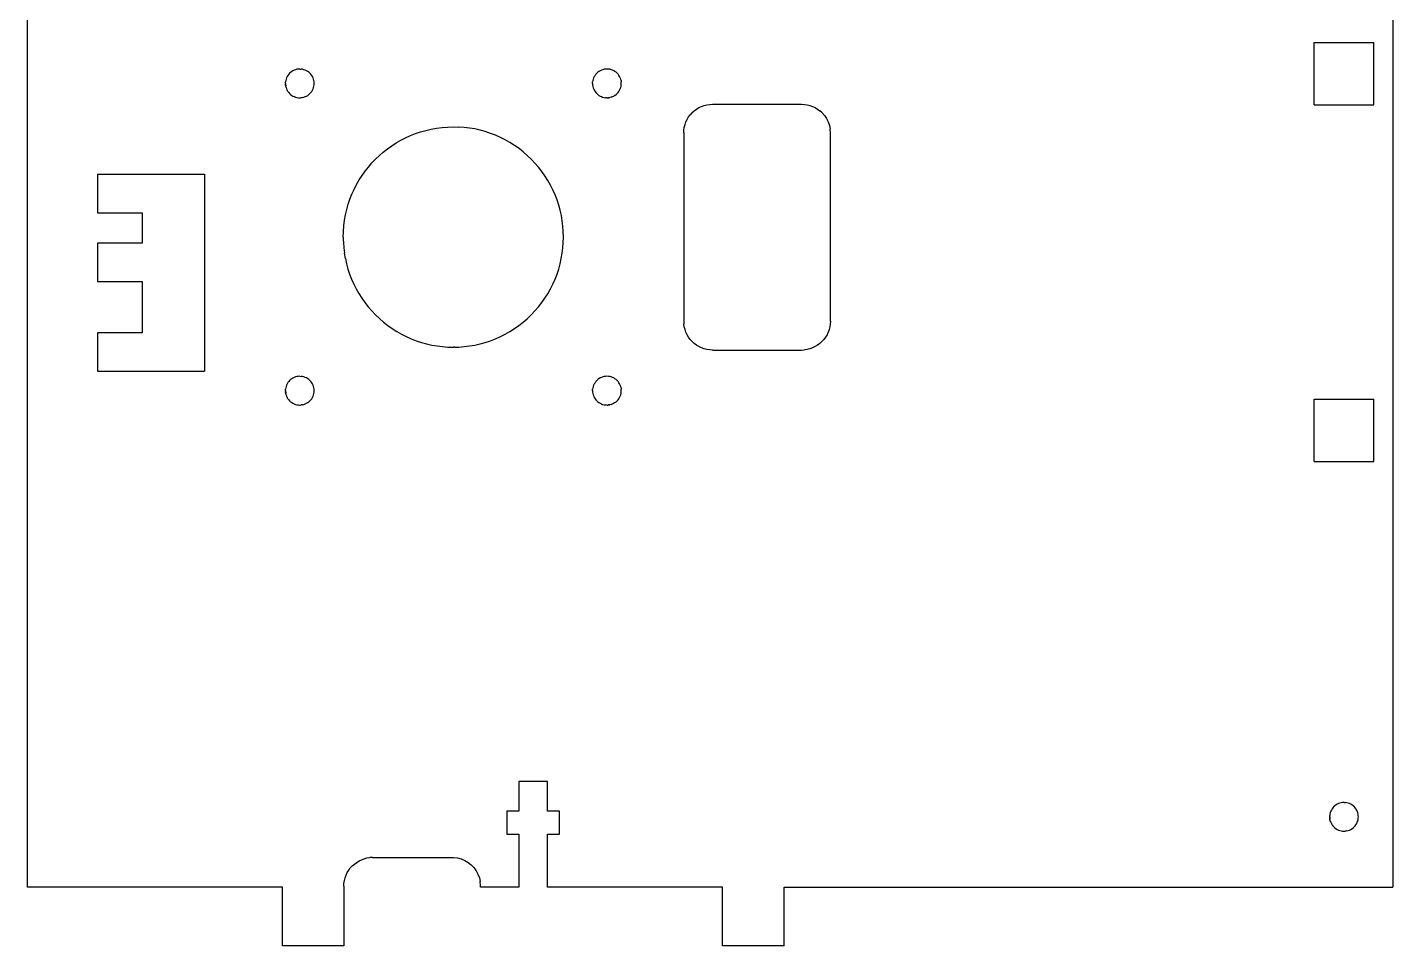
# Model space of a CAD drawing. Header units: millimetres. Extents: x -794 to 1477, y -521 to -225.
# Drawn here: x -792.8 to -655, y -416.6 to -324 of the extents above; entities that cross this region are included whole.
import ezdxf

# ---------------------------------------------------------------- set-up
doc = ezdxf.new("R2010")
doc.units = ezdxf.units.MM
doc.linetypes.add('HIDDEN', pattern=[9.525, 6.35, -3.175])
doc.layers.get('0').update_dxf_attribs({"color": 253, "lineweight": 70, "true_color": 0x8faf8f})
doc.layers.add('Hidden', color=98, linetype='Continuous', lineweight=70, true_color=0x054805)

msp = doc.modelspace()

# ---------------------------------------------------------------- linework, layer by layer
at = {"color": 98, "lineweight": -3, "true_color": 0x054805}
for p, q in [((-792.78, -410.74), (-792.78, -281.55)), ((-655.01, -281.55), (-655.01, -410.74)), ((-662.92, -331.79), (-662.92, -325.5)), ((-662.92, -325.5), (-656.92, -325.5)), ((-656.92, -331.8), (-656.92, -325.5)), ((-766.68, -329.21), (-766.71, -329.35)), ((-766.63, -329.08), (-766.68, -329.21)), ((-766.57, -328.95), (-766.63, -329.08)), ((-766.49, -328.83), (-766.57, -328.95)), ((-766.41, -328.72), (-766.49, -328.83)), ((-766.32, -328.62), (-766.41, -328.72)), ((-766.21, -328.53), (-766.32, -328.62)), ((-766.1, -328.44), (-766.21, -328.53)), ((-765.98, -328.37), (-766.1, -328.44)), ((-765.86, -328.31), (-765.98, -328.37)), ((-765.72, -328.26), (-765.86, -328.31)), ((-765.58, -328.22), (-765.72, -328.26)), ((-765.44, -328.2), (-765.58, -328.22)), ((-765.29, -328.19), (-765.44, -328.2)), ((-765.29, -328.19), (-765.15, -328.2)), ((-765.01, -328.22), (-765.15, -328.2)), ((-764.87, -328.26), (-765.01, -328.22)), ((-764.74, -328.3), (-764.87, -328.26)), ((-764.61, -328.37), (-764.74, -328.3)), ((-764.49, -328.44), (-764.61, -328.37)), ((-764.37, -328.52), (-764.49, -328.44)), ((-764.27, -328.62), (-764.37, -328.52)), ((-764.17, -328.72), (-764.27, -328.62)), ((-764.09, -328.84), (-764.17, -328.72)), ((-764.01, -328.96), (-764.09, -328.84)), ((-763.95, -329.09), (-764.01, -328.96)), ((-763.9, -329.22), (-763.95, -329.09)), ((-763.87, -329.36), (-763.9, -329.22)), ((-735.68, -329.22), (-735.72, -329.36)), ((-735.64, -329.09), (-735.68, -329.22)), ((-735.57, -328.96), (-735.64, -329.09)), ((-735.5, -328.84), (-735.57, -328.96)), ((-735.42, -328.72), (-735.5, -328.84)), ((-735.32, -328.62), (-735.42, -328.72)), ((-735.22, -328.52), (-735.32, -328.62)), ((-735.1, -328.44), (-735.22, -328.52)), ((-734.98, -328.37), (-735.1, -328.44)), ((-734.85, -328.3), (-734.98, -328.37)), ((-734.72, -328.26), (-734.85, -328.3)), ((-734.58, -328.22), (-734.72, -328.26)), ((-734.44, -328.2), (-734.58, -328.22)), ((-734.3, -328.19), (-734.44, -328.2)), ((-734.15, -328.2), (-734.3, -328.19)), ((-734.01, -328.22), (-734.15, -328.2)), ((-733.87, -328.26), (-734.01, -328.22)), ((-733.74, -328.3), (-733.87, -328.26)), ((-733.61, -328.37), (-733.74, -328.3)), ((-733.49, -328.44), (-733.61, -328.37)), ((-733.38, -328.52), (-733.49, -328.44)), ((-733.27, -328.62), (-733.38, -328.52)), ((-733.17, -328.72), (-733.27, -328.62)), ((-733.09, -328.84), (-733.17, -328.72)), ((-733.02, -328.96), (-733.09, -328.84)), ((-732.96, -329.09), (-733.02, -328.96)), ((-732.91, -329.22), (-732.96, -329.09)), ((-732.87, -329.36), (-732.91, -329.22)), ((-766.74, -329.64), (-766.73, -329.5)), ((-766.74, -329.64), (-766.71, -329.93)), ((-766.71, -329.35), (-766.73, -329.5)), ((-766.68, -330.07), (-766.71, -329.93)), ((-766.68, -330.07), (-766.63, -330.2)), ((-766.63, -330.2), (-766.57, -330.33)), ((-766.5, -330.45), (-766.57, -330.33)), ((-766.5, -330.45), (-766.41, -330.56)), ((-766.41, -330.56), (-766.32, -330.67)), ((-764.27, -330.67), (-764.17, -330.56)), ((-764.17, -330.56), (-764.09, -330.45)), ((-764.09, -330.45), (-764.01, -330.33)), ((-764.01, -330.33), (-763.95, -330.2)), ((-763.95, -330.2), (-763.9, -330.07)), ((-763.9, -330.07), (-763.87, -329.93)), ((-763.85, -329.5), (-763.87, -329.36)), ((-763.87, -329.93), (-763.85, -329.79)), ((-763.84, -329.64), (-763.85, -329.5)), ((-763.85, -329.79), (-763.84, -329.64)), ((-735.75, -329.64), (-735.74, -329.5)), ((-735.75, -329.64), (-735.74, -329.79)), ((-735.72, -329.36), (-735.74, -329.5)), ((-735.74, -329.79), (-735.72, -329.94)), ((-735.72, -329.94), (-735.68, -330.08)), ((-735.68, -330.08), (-735.63, -330.21)), ((-735.63, -330.21), (-735.57, -330.34)), ((-735.57, -330.34), (-735.5, -330.46)), ((-735.5, -330.46), (-735.41, -330.57)), ((-735.41, -330.57), (-735.32, -330.67)), ((-733.27, -330.67), (-733.17, -330.56)), ((-733.17, -330.56), (-733.09, -330.45)), ((-733.09, -330.45), (-733.02, -330.33)), ((-733.02, -330.33), (-732.96, -330.2)), ((-732.96, -330.2), (-732.91, -330.07)), ((-732.91, -330.07), (-732.87, -329.93)), ((-732.87, -329.36), (-732.85, -329.5)), ((-732.87, -329.93), (-732.85, -329.79)), ((-732.85, -329.57), (-732.85, -329.5)), ((-732.85, -329.61), (-732.85, -329.57)), ((-732.85, -329.63), (-732.85, -329.61)), ((-732.85, -329.79), (-732.85, -329.64)), ((-766.32, -330.67), (-766.21, -330.76)), ((-766.21, -330.76), (-766.1, -330.85)), ((-766.1, -330.85), (-765.98, -330.92)), ((-765.98, -330.92), (-765.85, -330.98)), ((-765.85, -330.98), (-765.71, -331.03)), ((-765.71, -331.03), (-765.58, -331.07)), ((-765.58, -331.07), (-765.43, -331.09)), ((-765.43, -331.09), (-765.29, -331.09)), ((-765.27, -331.09), (-765.26, -331.09)), ((-765.26, -331.09), (-765.22, -331.09)), ((-765.22, -331.09), (-765.15, -331.09)), ((-765.01, -331.07), (-765.15, -331.09)), ((-765.01, -331.07), (-764.87, -331.03)), ((-764.87, -331.03), (-764.74, -330.98)), ((-764.74, -330.98), (-764.61, -330.92)), ((-764.61, -330.92), (-764.49, -330.85)), ((-764.49, -330.85), (-764.37, -330.77)), ((-764.37, -330.77), (-764.27, -330.67)), ((-735.32, -330.67), (-735.22, -330.76)), ((-735.22, -330.76), (-735.11, -330.85)), ((-735.11, -330.85), (-734.99, -330.92)), ((-734.99, -330.92), (-734.86, -330.98)), ((-734.86, -330.98), (-734.73, -331.03)), ((-734.73, -331.03), (-734.59, -331.06)), ((-734.59, -331.06), (-734.44, -331.09)), ((-734.3, -331.09), (-734.44, -331.09)), ((-734.3, -331.09), (-734.01, -331.07)), ((-733.87, -331.03), (-734.01, -331.07)), ((-733.87, -331.03), (-733.74, -330.98)), ((-733.74, -330.98), (-733.61, -330.92)), ((-733.49, -330.85), (-733.61, -330.92)), ((-733.49, -330.85), (-733.38, -330.77)), ((-733.38, -330.77), (-733.27, -330.67)), ((-725.01, -332.09), (-724.76, -331.96)), ((-724.76, -331.96), (-724.49, -331.87)), ((-724.49, -331.87), (-724.21, -331.8)), ((-724.21, -331.8), (-723.93, -331.76)), ((-723.93, -331.76), (-723.65, -331.74)), ((-723.65, -331.74), (-714.65, -331.74)), ((-714.65, -331.74), (-714.36, -331.76)), ((-714.36, -331.76), (-714.08, -331.8)), ((-714.08, -331.8), (-713.81, -331.87)), ((-713.81, -331.87), (-713.54, -331.96)), ((-713.54, -331.96), (-713.28, -332.09)), ((-662.92, -331.79), (-656.99, -331.8)), ((-656.99, -331.8), (-656.92, -331.8)), ((-726.33, -333.53), (-726.2, -333.28)), ((-726.2, -333.28), (-726.06, -333.03)), ((-726.06, -333.03), (-725.89, -332.8)), ((-725.7, -332.59), (-725.89, -332.8)), ((-725.7, -332.59), (-725.49, -332.4)), ((-725.49, -332.4), (-725.26, -332.23)), ((-725.26, -332.23), (-725.01, -332.09)), ((-713.28, -332.09), (-713.04, -332.23)), ((-713.04, -332.23), (-712.81, -332.4)), ((-712.6, -332.59), (-712.81, -332.4)), ((-712.6, -332.59), (-712.35, -332.88)), ((-712.35, -332.88), (-712.14, -333.19)), ((-712.14, -333.19), (-711.97, -333.53)), ((-754.12, -334.91), (-753.61, -334.71)), ((-753.61, -334.71), (-753.1, -334.53)), ((-753.1, -334.53), (-752.57, -334.38)), ((-752.57, -334.38), (-752.03, -334.26)), ((-752.03, -334.26), (-751.49, -334.16)), ((-751.49, -334.16), (-750.93, -334.09)), ((-750.93, -334.09), (-750.37, -334.05)), ((-750.37, -334.05), (-749.79, -334.03)), ((-749.79, -334.03), (-749.25, -334.05)), ((-748.7, -334.09), (-749.25, -334.05)), ((-748.16, -334.15), (-748.7, -334.09)), ((-747.63, -334.24), (-748.16, -334.15)), ((-747.09, -334.36), (-747.63, -334.24)), ((-746.57, -334.51), (-747.09, -334.36)), ((-746.05, -334.68), (-746.57, -334.51)), ((-745.54, -334.88), (-746.05, -334.68)), ((-726.55, -334.64), (-726.53, -334.36)), ((-726.55, -334.64), (-726.55, -353.64)), ((-726.53, -334.36), (-726.49, -334.08)), ((-726.49, -334.08), (-726.42, -333.8)), ((-726.42, -333.8), (-726.33, -333.53)), ((-711.97, -333.53), (-711.85, -333.89)), ((-711.85, -333.89), (-711.77, -334.27)), ((-711.75, -334.64), (-711.77, -334.27)), ((-711.75, -353.64), (-711.75, -334.64)), ((-756.44, -336.24), (-756.01, -335.93)), ((-756.01, -335.93), (-755.55, -335.64)), ((-755.55, -335.64), (-755.09, -335.37)), ((-755.09, -335.37), (-754.61, -335.13)), ((-754.61, -335.13), (-754.12, -334.91)), ((-745.04, -335.1), (-745.54, -334.88)), ((-744.55, -335.34), (-745.04, -335.1)), ((-744.08, -335.61), (-744.55, -335.34)), ((-743.62, -335.9), (-744.08, -335.61)), ((-743.17, -336.22), (-743.62, -335.9)), ((-758.02, -337.67), (-757.65, -337.29)), ((-757.65, -337.29), (-757.26, -336.92)), ((-757.26, -336.92), (-756.86, -336.57)), ((-756.86, -336.57), (-756.44, -336.24)), ((-742.74, -336.55), (-743.17, -336.22)), ((-742.33, -336.91), (-742.74, -336.55)), ((-741.94, -337.29), (-742.33, -336.91)), ((-741.56, -337.68), (-741.94, -337.29)), ((-785.7, -338.8), (-785.7, -342.7)), ((-785.7, -338.8), (-774.9, -338.8)), ((-774.9, -338.8), (-774.9, -358.69)), ((-759.01, -338.93), (-758.7, -338.49)), ((-758.7, -338.49), (-758.37, -338.08)), ((-758.37, -338.08), (-758.02, -337.67)), ((-741.2, -338.1), (-741.56, -337.68)), ((-740.87, -338.53), (-741.2, -338.1)), ((-740.55, -338.97), (-740.87, -338.53)), ((-759.81, -340.33), (-759.56, -339.85)), ((-759.56, -339.85), (-759.3, -339.38)), ((-759.3, -339.38), (-759.01, -338.93)), ((-740.26, -339.43), (-740.55, -338.97)), ((-739.99, -339.91), (-740.26, -339.43)), ((-739.75, -340.39), (-739.99, -339.91)), ((-760.4, -341.84), (-760.23, -341.32)), ((-760.23, -341.32), (-760.03, -340.82)), ((-760.03, -340.82), (-759.81, -340.33)), ((-739.53, -340.89), (-739.75, -340.39)), ((-739.33, -341.4), (-739.53, -340.89)), ((-739.16, -341.92), (-739.33, -341.4)), ((-785.7, -342.7), (-781.2, -342.7)), ((-781.2, -342.7), (-781.2, -345.75)), ((-760.78, -343.45), (-760.68, -342.9)), ((-760.68, -342.9), (-760.55, -342.37)), ((-760.55, -342.37), (-760.4, -341.84)), ((-739.01, -342.44), (-739.16, -341.92)), ((-738.89, -342.98), (-739.01, -342.44)), ((-738.8, -343.51), (-738.89, -342.98)), ((-760.89, -344.57), (-760.85, -344.01)), ((-760.85, -344.01), (-760.78, -343.45)), ((-738.74, -344.05), (-738.8, -343.51)), ((-738.7, -344.6), (-738.74, -344.05)), ((-785.7, -345.75), (-785.7, -349.64)), ((-781.2, -345.75), (-785.7, -345.75)), ((-760.9, -345.14), (-760.89, -344.57)), ((-760.9, -345.16), (-760.9, -345.18)), ((-760.9, -345.18), (-760.9, -345.21)), ((-760.9, -345.21), (-760.9, -345.28)), ((-760.9, -345.28), (-760.9, -345.42)), ((-760.9, -345.42), (-760.89, -345.69)), ((-760.89, -345.69), (-760.85, -346.23)), ((-738.74, -346.23), (-738.7, -345.69)), ((-738.68, -345.14), (-738.7, -344.6)), ((-738.7, -345.69), (-738.68, -345.14)), ((-760.85, -346.23), (-760.78, -346.77)), ((-760.69, -347.31), (-760.78, -346.77)), ((-738.9, -347.31), (-738.8, -346.77)), ((-738.8, -346.77), (-738.74, -346.23)), ((-760.69, -347.31), (-760.57, -347.84)), ((-760.57, -347.84), (-760.43, -348.37)), ((-760.43, -348.37), (-760.26, -348.89)), ((-739.33, -348.89), (-739.16, -348.37)), ((-739.16, -348.37), (-739.01, -347.84)), ((-739.01, -347.84), (-738.9, -347.31)), ((-785.7, -349.64), (-781.2, -349.64)), ((-781.2, -349.64), (-781.2, -354.8)), ((-760.26, -348.89), (-760.06, -349.39)), ((-760.06, -349.39), (-759.84, -349.89)), ((-759.84, -349.89), (-759.59, -350.38)), ((-739.99, -350.38), (-739.75, -349.89)), ((-739.75, -349.89), (-739.53, -349.4)), ((-739.53, -349.4), (-739.33, -348.89)), ((-759.59, -350.38), (-759.32, -350.85)), ((-759.32, -350.85), (-759.03, -351.31)), ((-759.03, -351.31), (-758.72, -351.76)), ((-740.87, -351.76), (-740.56, -351.32)), ((-740.56, -351.32), (-740.26, -350.86)), ((-740.26, -350.86), (-739.99, -350.38)), ((-758.72, -351.76), (-758.38, -352.19)), ((-758.38, -352.19), (-758.03, -352.6)), ((-758.03, -352.6), (-757.65, -353)), ((-741.94, -353), (-741.56, -352.6)), ((-741.56, -352.6), (-741.21, -352.19)), ((-741.21, -352.19), (-740.87, -351.76)), ((-757.65, -353), (-757.25, -353.37)), ((-757.25, -353.37), (-756.84, -353.73)), ((-756.84, -353.73), (-756.41, -354.07)), ((-756.41, -354.07), (-755.97, -354.38)), ((-743.62, -354.38), (-743.18, -354.07)), ((-743.18, -354.07), (-742.75, -353.73)), ((-742.75, -353.73), (-742.33, -353.38)), ((-742.33, -353.38), (-741.94, -353)), ((-726.55, -353.64), (-726.53, -353.93)), ((-726.49, -354.21), (-726.53, -353.93)), ((-711.76, -353.93), (-711.8, -354.21)), ((-711.75, -353.64), (-711.76, -353.93)), ((-781.2, -354.8), (-785.7, -354.8)), ((-785.7, -354.8), (-785.7, -358.69)), ((-755.97, -354.38), (-755.51, -354.67)), ((-755.51, -354.67), (-755.03, -354.94)), ((-755.03, -354.94), (-754.54, -355.19)), ((-754.54, -355.19), (-754.05, -355.41)), ((-754.05, -355.41), (-753.54, -355.61)), ((-746.05, -355.61), (-745.54, -355.41)), ((-745.54, -355.41), (-745.04, -355.19)), ((-745.04, -355.19), (-744.56, -354.94)), ((-744.56, -354.94), (-744.08, -354.67)), ((-744.08, -354.67), (-743.62, -354.38)), ((-726.42, -354.48), (-726.49, -354.21)), ((-726.33, -354.75), (-726.42, -354.48)), ((-726.2, -355.01), (-726.33, -354.75)), ((-726.06, -355.25), (-726.2, -355.01)), ((-725.89, -355.48), (-726.06, -355.25)), ((-712.24, -355.25), (-712.4, -355.48)), ((-712.09, -355.01), (-712.24, -355.25)), ((-711.97, -354.75), (-712.09, -355.01)), ((-711.87, -354.48), (-711.97, -354.75)), ((-711.8, -354.21), (-711.87, -354.48)), ((-753.54, -355.61), (-753.02, -355.78)), ((-753.02, -355.78), (-752.49, -355.92)), ((-752.49, -355.92), (-751.96, -356.04)), ((-751.96, -356.04), (-751.42, -356.13)), ((-751.42, -356.13), (-750.88, -356.2)), ((-750.88, -356.2), (-750.34, -356.24)), ((-750.34, -356.24), (-749.79, -356.25)), ((-749.78, -356.25), (-749.79, -356.25)), ((-749.78, -356.25), (-749.76, -356.25)), ((-749.76, -356.25), (-749.73, -356.25)), ((-749.66, -356.25), (-749.73, -356.25)), ((-749.66, -356.25), (-749.52, -356.25)), ((-749.52, -356.25), (-749.25, -356.24)), ((-749.25, -356.24), (-748.7, -356.2)), ((-748.7, -356.2), (-748.16, -356.13)), ((-748.16, -356.13), (-747.63, -356.04)), ((-747.63, -356.04), (-747.09, -355.92)), ((-747.09, -355.92), (-746.57, -355.78)), ((-746.57, -355.78), (-746.05, -355.61)), ((-725.7, -355.69), (-725.89, -355.48)), ((-725.7, -355.69), (-725.49, -355.88)), ((-725.26, -356.05), (-725.49, -355.88)), ((-725.01, -356.2), (-725.26, -356.05)), ((-724.76, -356.32), (-725.01, -356.2)), ((-724.49, -356.42), (-724.76, -356.32)), ((-724.21, -356.49), (-724.49, -356.42)), ((-723.93, -356.53), (-724.21, -356.49)), ((-723.65, -356.54), (-723.93, -356.53)), ((-723.65, -356.54), (-714.65, -356.54)), ((-714.65, -356.54), (-714.36, -356.53)), ((-714.08, -356.49), (-714.36, -356.53)), ((-713.81, -356.42), (-714.08, -356.49)), ((-713.54, -356.32), (-713.81, -356.42)), ((-713.28, -356.2), (-713.54, -356.32)), ((-713.04, -356.05), (-713.28, -356.2)), ((-712.81, -355.88), (-713.04, -356.05)), ((-712.6, -355.69), (-712.81, -355.88)), ((-712.6, -355.69), (-712.4, -355.48)), ((-785.7, -358.69), (-774.9, -358.69)), ((-766.21, -359.52), (-766.32, -359.62)), ((-766.1, -359.44), (-766.21, -359.52)), ((-765.98, -359.37), (-766.1, -359.44)), ((-765.86, -359.31), (-765.98, -359.37)), ((-765.72, -359.26), (-765.86, -359.31)), ((-765.58, -359.22), (-765.72, -359.26)), ((-765.44, -359.2), (-765.58, -359.22)), ((-765.29, -359.19), (-765.44, -359.2)), ((-765.29, -359.19), (-765.15, -359.2)), ((-765.01, -359.22), (-765.15, -359.2)), ((-764.87, -359.25), (-765.01, -359.22)), ((-764.74, -359.3), (-764.87, -359.25)), ((-764.61, -359.36), (-764.74, -359.3)), ((-764.49, -359.44), (-764.61, -359.36)), ((-764.37, -359.52), (-764.49, -359.44)), ((-764.27, -359.62), (-764.37, -359.52)), ((-735.22, -359.52), (-735.32, -359.62)), ((-735.1, -359.44), (-735.22, -359.52)), ((-734.98, -359.36), (-735.1, -359.44)), ((-734.85, -359.3), (-734.98, -359.36)), ((-734.72, -359.25), (-734.85, -359.3)), ((-734.58, -359.22), (-734.72, -359.25)), ((-734.44, -359.2), (-734.58, -359.22)), ((-734.3, -359.19), (-734.44, -359.2)), ((-734.15, -359.2), (-734.3, -359.19)), ((-734.01, -359.22), (-734.15, -359.2)), ((-733.87, -359.25), (-734.01, -359.22)), ((-733.74, -359.3), (-733.87, -359.25)), ((-733.61, -359.36), (-733.74, -359.3)), ((-733.49, -359.44), (-733.61, -359.36)), ((-733.38, -359.52), (-733.49, -359.44)), ((-733.27, -359.62), (-733.38, -359.52)), ((-766.74, -360.64), (-766.73, -360.49)), ((-766.74, -360.64), (-766.71, -360.92)), ((-766.71, -360.35), (-766.73, -360.49)), ((-766.68, -360.21), (-766.71, -360.35)), ((-766.68, -361.06), (-766.71, -360.92)), ((-766.63, -360.08), (-766.68, -360.21)), ((-766.57, -359.95), (-766.63, -360.08)), ((-766.49, -359.83), (-766.57, -359.95)), ((-766.41, -359.72), (-766.49, -359.83)), ((-766.32, -359.62), (-766.41, -359.72)), ((-764.17, -359.72), (-764.27, -359.62)), ((-764.09, -359.84), (-764.17, -359.72)), ((-764.01, -359.96), (-764.09, -359.84)), ((-763.95, -360.09), (-764.01, -359.96)), ((-763.9, -360.22), (-763.95, -360.09)), ((-763.87, -360.36), (-763.9, -360.22)), ((-763.9, -361.06), (-763.87, -360.92)), ((-763.85, -360.5), (-763.87, -360.36)), ((-763.87, -360.92), (-763.85, -360.78)), ((-763.84, -360.64), (-763.85, -360.5)), ((-763.85, -360.78), (-763.84, -360.64)), ((-735.75, -360.64), (-735.74, -360.5)), ((-735.75, -360.64), (-735.74, -360.79)), ((-735.72, -360.36), (-735.74, -360.5)), ((-735.74, -360.79), (-735.72, -360.93)), ((-735.68, -360.22), (-735.72, -360.36)), ((-735.72, -360.93), (-735.68, -361.07)), ((-735.64, -360.09), (-735.68, -360.22)), ((-735.57, -359.96), (-735.64, -360.09)), ((-735.5, -359.84), (-735.57, -359.96)), ((-735.42, -359.72), (-735.5, -359.84)), ((-735.32, -359.62), (-735.42, -359.72)), ((-733.17, -359.72), (-733.27, -359.62)), ((-733.09, -359.84), (-733.17, -359.72)), ((-733.02, -359.96), (-733.09, -359.84)), ((-732.96, -360.09), (-733.02, -359.96)), ((-732.91, -360.22), (-732.96, -360.09)), ((-732.87, -360.36), (-732.91, -360.22)), ((-732.91, -361.06), (-732.87, -360.92)), ((-732.87, -360.36), (-732.85, -360.5)), ((-732.87, -360.92), (-732.85, -360.78)), ((-732.85, -360.57), (-732.85, -360.5)), ((-732.85, -360.61), (-732.85, -360.57)), ((-732.85, -360.62), (-732.85, -360.61)), ((-732.85, -360.78), (-732.85, -360.64)), ((-766.68, -361.06), (-766.63, -361.2)), ((-766.63, -361.2), (-766.57, -361.32)), ((-766.5, -361.45), (-766.57, -361.32)), ((-766.5, -361.45), (-766.41, -361.56)), ((-766.41, -361.56), (-766.32, -361.67)), ((-766.32, -361.67), (-766.21, -361.76)), ((-766.21, -361.76), (-766.1, -361.85)), ((-766.1, -361.85), (-765.98, -361.92)), ((-765.98, -361.92), (-765.85, -361.98)), ((-765.85, -361.98), (-765.71, -362.03)), ((-765.71, -362.03), (-765.58, -362.06)), ((-765.58, -362.06), (-765.43, -362.08)), ((-765.43, -362.08), (-765.29, -362.09)), ((-765.29, -362.09), (-765.27, -362.09)), ((-765.27, -362.09), (-765.26, -362.09)), ((-765.26, -362.09), (-765.22, -362.09)), ((-765.22, -362.09), (-765.15, -362.08)), ((-765.01, -362.06), (-765.15, -362.08)), ((-765.01, -362.06), (-764.87, -362.03)), ((-764.87, -362.03), (-764.74, -361.98)), ((-764.74, -361.98), (-764.61, -361.92)), ((-764.61, -361.92), (-764.49, -361.85)), ((-764.49, -361.85), (-764.37, -361.76)), ((-764.37, -361.76), (-764.27, -361.67)), ((-764.27, -361.67), (-764.17, -361.56)), ((-764.17, -361.56), (-764.09, -361.45)), ((-764.09, -361.45), (-764.01, -361.32)), ((-764.01, -361.32), (-763.95, -361.2)), ((-763.95, -361.2), (-763.9, -361.06)), ((-735.68, -361.07), (-735.63, -361.21)), ((-735.63, -361.21), (-735.57, -361.33)), ((-735.57, -361.33), (-735.5, -361.45)), ((-735.5, -361.45), (-735.41, -361.56)), ((-735.41, -361.56), (-735.32, -361.67)), ((-735.32, -361.67), (-735.22, -361.76)), ((-735.22, -361.76), (-735.11, -361.84)), ((-735.11, -361.84), (-734.99, -361.92)), ((-734.99, -361.92), (-734.86, -361.98)), ((-734.86, -361.98), (-734.73, -362.03)), ((-734.73, -362.03), (-734.59, -362.06)), ((-734.59, -362.06), (-734.44, -362.08)), ((-734.3, -362.09), (-734.44, -362.08)), ((-734.3, -362.09), (-734.01, -362.06)), ((-733.87, -362.03), (-734.01, -362.06)), ((-733.87, -362.03), (-733.74, -361.98)), ((-733.74, -361.98), (-733.61, -361.92)), ((-733.49, -361.85), (-733.61, -361.92)), ((-733.49, -361.85), (-733.38, -361.76)), ((-733.38, -361.76), (-733.27, -361.67)), ((-733.27, -361.67), (-733.17, -361.56)), ((-733.17, -361.56), (-733.09, -361.45)), ((-733.09, -361.45), (-733.02, -361.33)), ((-733.02, -361.33), (-732.96, -361.2)), ((-732.96, -361.2), (-732.91, -361.06)), ((-662.92, -367.79), (-662.92, -361.49)), ((-662.92, -361.49), (-656.92, -361.49)), ((-656.92, -367.79), (-656.92, -361.49)), ((-662.92, -367.79), (-656.99, -367.79)), ((-656.99, -367.79), (-656.92, -367.79)), ((-743.19, -400.08), (-743.19, -403.08)), ((-740.28, -400.08), (-743.19, -400.08)), ((-740.28, -403.08), (-740.28, -400.08)), ((-660.35, -402.25), (-660.49, -402.3)), ((-660.21, -402.22), (-660.35, -402.25)), ((-660.07, -402.2), (-660.21, -402.22)), ((-659.92, -402.19), (-660.07, -402.2)), ((-659.92, -402.19), (-659.78, -402.2)), ((-659.64, -402.22), (-659.78, -402.2)), ((-659.5, -402.25), (-659.64, -402.22)), ((-659.37, -402.3), (-659.5, -402.25)), ((-744.39, -403.08), (-744.39, -405.38)), ((-743.19, -403.08), (-744.39, -403.08)), ((-739.08, -403.08), (-740.28, -403.08)), ((-739.08, -405.38), (-739.08, -403.08)), ((-661.37, -403.64), (-661.36, -403.49)), ((-661.37, -403.64), (-661.34, -403.92)), ((-661.34, -403.35), (-661.36, -403.49)), ((-661.31, -403.21), (-661.34, -403.35)), ((-661.26, -403.08), (-661.31, -403.21)), ((-661.2, -402.95), (-661.26, -403.08)), ((-661.12, -402.83), (-661.2, -402.95)), ((-661.04, -402.72), (-661.12, -402.83)), ((-660.95, -402.61), (-661.04, -402.72)), ((-660.84, -402.52), (-660.95, -402.61)), ((-660.73, -402.44), (-660.84, -402.52)), ((-660.61, -402.36), (-660.73, -402.44)), ((-660.49, -402.3), (-660.61, -402.36)), ((-659.24, -402.36), (-659.37, -402.3)), ((-659.12, -402.43), (-659.24, -402.36)), ((-659, -402.52), (-659.12, -402.43)), ((-658.9, -402.61), (-659, -402.52)), ((-658.8, -402.72), (-658.9, -402.61)), ((-658.72, -402.83), (-658.8, -402.72)), ((-658.64, -402.96), (-658.72, -402.83)), ((-658.58, -403.08), (-658.64, -402.96)), ((-658.53, -403.22), (-658.58, -403.08)), ((-658.5, -403.36), (-658.53, -403.22)), ((-658.48, -403.5), (-658.5, -403.36)), ((-658.47, -403.64), (-658.48, -403.5)), ((-658.48, -403.78), (-658.47, -403.64)), ((-661.31, -404.06), (-661.34, -403.92)), ((-661.31, -404.06), (-661.26, -404.19)), ((-661.26, -404.19), (-661.2, -404.32)), ((-661.13, -404.44), (-661.2, -404.32)), ((-661.13, -404.44), (-661.04, -404.56)), ((-661.04, -404.56), (-660.95, -404.66)), ((-660.95, -404.66), (-660.84, -404.76)), ((-660.84, -404.76), (-660.73, -404.85)), ((-660.73, -404.85), (-660.61, -404.92)), ((-660.61, -404.92), (-660.48, -404.98)), ((-660.48, -404.98), (-660.34, -405.03)), ((-660.34, -405.03), (-660.21, -405.06)), ((-659.64, -405.06), (-659.5, -405.03)), ((-659.5, -405.03), (-659.37, -404.98)), ((-659.37, -404.98), (-659.24, -404.92)), ((-659.24, -404.92), (-659.12, -404.85)), ((-659.12, -404.85), (-659, -404.76)), ((-659, -404.76), (-658.9, -404.66)), ((-658.9, -404.66), (-658.8, -404.56)), ((-658.8, -404.56), (-658.72, -404.45)), ((-658.72, -404.45), (-658.64, -404.32)), ((-658.64, -404.32), (-658.58, -404.19)), ((-658.58, -404.19), (-658.53, -404.06)), ((-658.53, -404.06), (-658.5, -403.92)), ((-658.5, -403.92), (-658.48, -403.78)), ((-744.39, -405.38), (-743.19, -405.38)), ((-743.19, -405.38), (-743.19, -410.74)), ((-740.28, -405.38), (-739.08, -405.38)), ((-740.28, -410.74), (-740.28, -405.38)), ((-660.21, -405.06), (-660.06, -405.08)), ((-660.06, -405.08), (-659.92, -405.09)), ((-659.9, -405.09), (-659.89, -405.09)), ((-659.89, -405.09), (-659.85, -405.09)), ((-659.85, -405.09), (-659.78, -405.08)), ((-659.64, -405.06), (-659.78, -405.08)), ((-758.78, -407.86), (-758.51, -407.79)), ((-758.51, -407.79), (-758.23, -407.75)), ((-757.94, -407.74), (-758.23, -407.75)), ((-757.94, -407.74), (-750.15, -407.74)), ((-750.15, -407.74), (-749.77, -407.74)), ((-749.77, -407.74), (-749.38, -407.79)), ((-749.38, -407.79), (-749, -407.89)), ((-760.5, -409.27), (-760.35, -409.03)), ((-760.35, -409.03), (-760.19, -408.8)), ((-759.99, -408.59), (-760.19, -408.8)), ((-759.99, -408.59), (-759.78, -408.4)), ((-759.78, -408.4), (-759.55, -408.23)), ((-759.55, -408.23), (-759.31, -408.08)), ((-759.31, -408.08), (-759.05, -407.96)), ((-759.05, -407.96), (-758.78, -407.86)), ((-749, -407.89), (-748.65, -408.04)), ((-748.65, -408.04), (-748.31, -408.24)), ((-748.31, -408.24), (-748, -408.48)), ((-748, -408.48), (-747.73, -408.76)), ((-747.73, -408.76), (-747.5, -409.07)), ((-747.5, -409.07), (-747.31, -409.42)), ((-760.84, -410.64), (-760.83, -410.35)), ((-760.83, -410.35), (-760.79, -410.07)), ((-760.79, -410.07), (-760.72, -409.8)), ((-760.72, -409.8), (-760.62, -409.53)), ((-760.62, -409.53), (-760.5, -409.27)), ((-747.31, -409.42), (-747.17, -409.78)), ((-747.17, -409.78), (-747.08, -410.16)), ((-747.04, -410.55), (-747.08, -410.16)), ((-747.04, -410.74), (-747.04, -410.55)), ((-767.04, -410.74), (-792.78, -410.74)), ((-767.04, -416.64), (-767.04, -410.74)), ((-760.84, -410.64), (-760.84, -416.64)), ((-743.19, -410.74), (-747.04, -410.74)), ((-722.63, -410.74), (-740.28, -410.74)), ((-722.63, -416.64), (-722.63, -410.74)), ((-716.43, -410.74), (-655.01, -410.74)), ((-716.43, -416.64), (-716.43, -410.74)), ((-760.84, -416.64), (-767.04, -416.64)), ((-716.43, -416.64), (-722.63, -416.64))]:
    msp.add_line(p, q, dxfattribs=at)
at = {"layer": 'Hidden', "linetype": 'HIDDEN', "lineweight": -3}
for p, q in [((-766.74, -329.64), (-766.71, -329.93)), ((-766.74, -329.64), (-766.74, -329.72)), ((-766.74, -329.64), (-766.74, -329.68)), ((-766.74, -329.64), (-766.74, -329.68)), ((-766.74, -329.64), (-766.74, -329.72)), ((-766.74, -329.72), (-766.74, -329.79)), ((-766.71, -329.93), (-766.74, -329.72)), ((-766.71, -329.93), (-766.74, -329.79)), ((-732.85, -329.64), (-732.85, -329.64)), ((-734.3, -331.09), (-734.01, -331.07)), ((-734.3, -331.09), (-734.22, -331.09)), ((-734.3, -331.09), (-734.28, -331.09)), ((-734.3, -331.09), (-734.22, -331.09)), ((-734.28, -331.09), (-734.26, -331.09)), ((-734.01, -331.07), (-734.22, -331.09)), ((-734.22, -331.09), (-734.15, -331.09)), ((-734.01, -331.07), (-734.15, -331.09)), ((-760.9, -345.15), (-760.9, -345.16)), ((-760.9, -345.15), (-760.9, -345.16)), ((-749.79, -356.25), (-749.78, -356.25)), ((-749.78, -356.25), (-749.76, -356.25)), ((-766.74, -360.64), (-766.71, -360.92)), ((-766.74, -360.64), (-766.74, -360.71)), ((-766.74, -360.64), (-766.74, -360.68)), ((-766.74, -360.64), (-766.74, -360.68)), ((-766.74, -360.64), (-766.74, -360.71)), ((-766.74, -360.71), (-766.74, -360.78)), ((-766.71, -360.92), (-766.74, -360.71)), ((-766.71, -360.92), (-766.74, -360.78)), ((-732.85, -360.64), (-732.85, -360.64)), ((-734.3, -362.09), (-734.01, -362.06)), ((-734.3, -362.09), (-734.22, -362.09)), ((-734.3, -362.09), (-734.28, -362.09)), ((-734.3, -362.09), (-734.22, -362.09)), ((-734.01, -362.06), (-734.22, -362.09)), ((-734.22, -362.09), (-734.15, -362.08)), ((-734.01, -362.06), (-734.15, -362.08)), ((-661.37, -403.64), (-661.37, -403.68)), ((-661.37, -403.64), (-661.37, -403.68)), ((-661.37, -403.64), (-661.37, -403.71)), ((-661.37, -403.64), (-661.37, -403.71)), ((-661.37, -403.64), (-661.34, -403.92)), ((-661.34, -403.92), (-661.37, -403.71)), ((-661.37, -403.71), (-661.37, -403.78)), ((-661.34, -403.92), (-661.37, -403.78))]:
    msp.add_line(p, q, dxfattribs=at)

doc.saveas('drawing.dxf')
